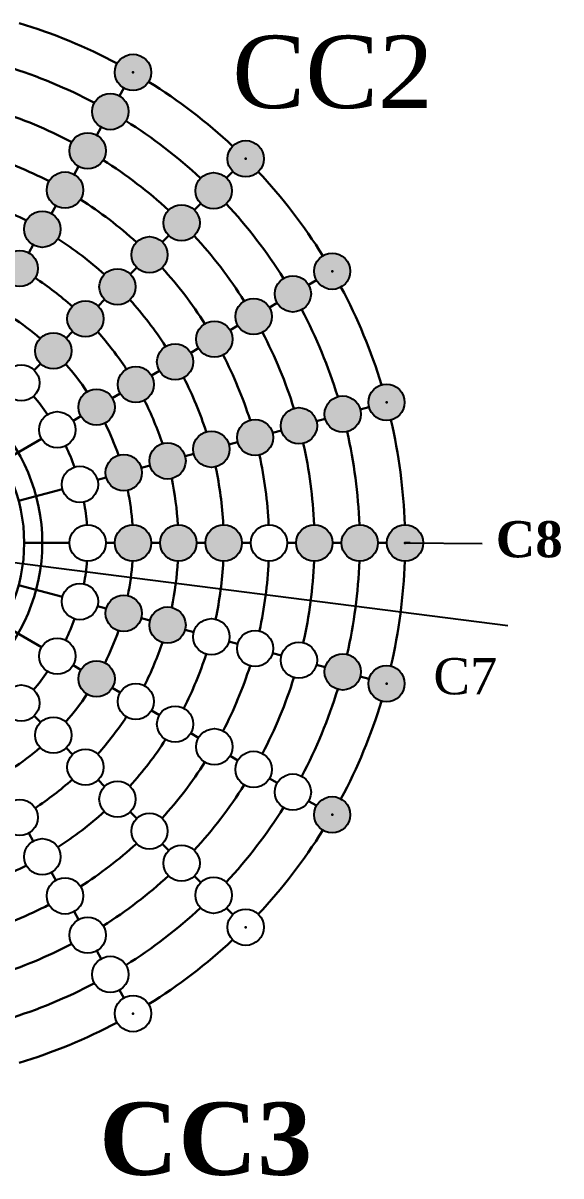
# Model space of a CAD drawing. Header units: inches. Extents: x 53 to 275, y 28 to 179.
# Drawn here: x 259.86 to 274.68, y 142.57 to 174.39 of the extents above; entities that cross this region are included whole.
import ezdxf

# ---------------------------------------------------------------- set-up
doc = ezdxf.new("R2010")
doc.units = ezdxf.units.IN
doc.header["$MEASUREMENT"] = 0

msp = doc.modelspace()

# ---------------------------------------------------------------- hatches: boundary and pattern name
h = msp.add_hatch(color=4)
h.set_gradient(color1=(242, 238, 13), color2=(243, 240, 32), one_color=1, tint=0.54)
h.paths.add_polyline_path([(255.886, 171.289, 1), (254.886, 171.289, 1)])
h.paths.add_polyline_path([(259.122, 172.113, 1), (258.122, 172.113, 1)])
h.paths.add_polyline_path([(263.386, 173.029, 1), (262.386, 173.029, 1)])
h.paths.add_polyline_path([(258.151, 168.49, 1), (257.151, 168.49, 1)])
h.paths.add_polyline_path([(259.636, 166.534, 1), (258.636, 166.534, 1)])
h.paths.add_polyline_path([(262.761, 171.946, 1), (261.761, 171.946, 1)])
h.paths.add_polyline_path([(262.136, 170.864, 1), (261.136, 170.864, 1)])
h.paths.add_polyline_path([(261.511, 169.781, 1), (260.511, 169.781, 1)])
h.paths.add_polyline_path([(260.886, 168.699, 1), (259.886, 168.699, 1)])
h.paths.add_polyline_path([(260.261, 167.616, 1), (259.261, 167.616, 1)])
h.paths.add_polyline_path([(258.475, 169.698, 1), (257.475, 169.698, 1)])
h.paths.add_polyline_path([(258.798, 170.905, 1), (257.798, 170.905, 1)])
h = msp.add_hatch(color=256)
h.set_gradient(color1=(214, 0, 214), color2=(250, 0, 250), one_color=1, tint=0.49)
h.paths.add_polyline_path([(255.886, 171.289, 1), (254.886, 171.289, 1)])
h.paths.add_polyline_path([(263.386, 173.029, 1), (262.386, 173.029, 1)])
h.paths.add_polyline_path([(266.493, 170.645, 1), (265.493, 170.645, 1)])
h.paths.add_polyline_path([(268.877, 167.539, 1), (267.877, 167.539, 1)])
h.paths.add_polyline_path([(262.761, 171.946, 1), (261.761, 171.946, 1)])
h.paths.add_polyline_path([(265.609, 169.761, 1), (264.609, 169.761, 1)])
h.paths.add_polyline_path([(267.794, 166.914, 1), (266.794, 166.914, 1)])
h.paths.add_polyline_path([(259.122, 172.113, 1), (258.122, 172.113, 1)])
h.paths.add_polyline_path([(262.136, 170.864, 1), (261.136, 170.864, 1)])
h.paths.add_polyline_path([(264.725, 168.877, 1), (263.725, 168.877, 1)])
h.paths.add_polyline_path([(266.712, 166.289, 1), (265.712, 166.289, 1)])
h.paths.add_polyline_path([(258.798, 170.905, 1), (257.798, 170.905, 1)])
h.paths.add_polyline_path([(261.511, 169.781, 1), (260.511, 169.781, 1)])
h.paths.add_polyline_path([(263.841, 167.994, 1), (262.841, 167.994, 1)])
h.paths.add_polyline_path([(265.629, 165.664, 1), (264.629, 165.664, 1)])
h.paths.add_polyline_path([(258.475, 169.698, 1), (257.475, 169.698, 1)])
h.paths.add_polyline_path([(260.886, 168.699, 1), (259.886, 168.699, 1)])
h.paths.add_polyline_path([(262.957, 167.11, 1), (261.957, 167.11, 1)])
h.paths.add_polyline_path([(258.151, 168.49, 1), (257.151, 168.49, 1)])
h.paths.add_polyline_path([(260.261, 167.616, 1), (259.261, 167.616, 1)])
h.paths.add_polyline_path([(262.074, 166.226, 1), (261.074, 166.226, 1)])
h.paths.add_polyline_path([(259.636, 166.534, 1), (258.636, 166.534, 1)])
h.paths.add_polyline_path([(262.382, 163.789, 1), (261.382, 163.789, 1)])
h.paths.add_polyline_path([(263.464, 164.414, 1), (262.464, 164.414, 1)])
h.paths.add_polyline_path([(264.547, 165.039, 1), (263.547, 165.039, 1)])
h.paths.add_polyline_path([(263.131, 161.98, 1), (262.131, 161.98, 1)])
h.paths.add_polyline_path([(261.19, 165.342, 1), (260.19, 165.342, 1)])
h.paths.add_polyline_path([(264.338, 162.303, 1), (263.338, 162.303, 1)])
h.paths.add_polyline_path([(265.546, 162.627, 1), (264.546, 162.627, 1)])
h.paths.add_polyline_path([(266.753, 162.95, 1), (265.753, 162.95, 1)])
h.paths.add_polyline_path([(267.961, 163.274, 1), (266.961, 163.274, 1)])
h.paths.add_polyline_path([(269.168, 163.597, 1), (268.168, 163.597, 1)])
h.paths.add_polyline_path([(270.375, 163.921, 1), (269.375, 163.921, 1)])
h.paths.add_polyline_path([(270.886, 160.039, 1), (269.886, 160.039, 1)])
h.paths.add_polyline_path([(269.636, 160.039, 1), (268.636, 160.039, 1)])
h.paths.add_polyline_path([(268.386, 160.039, 1), (267.386, 160.039, 1)])
h.paths.add_polyline_path([(265.886, 160.039, 1), (264.886, 160.039, 1)])
h.paths.add_polyline_path([(264.636, 160.039, 1), (263.636, 160.039, 1)])
h.paths.add_polyline_path([(263.386, 160.039, 1), (262.386, 160.039, 1)])
h.paths.add_polyline_path([(263.131, 158.097, 1), (262.131, 158.097, 1)])
h.paths.add_polyline_path([(264.338, 157.774, 1), (263.338, 157.774, 1)])
h.paths.add_polyline_path([(262.382, 156.289, 1), (261.382, 156.289, 1)])
h.paths.add_polyline_path([(269.168, 156.48, 1), (268.168, 156.48, 1)])
h.paths.add_polyline_path([(270.375, 156.156, 1), (269.375, 156.156, 1)])
h = msp.add_hatch(color=256)
h.set_gradient(color1=(255, 255, 0), color2=(250, 250, 0), one_color=1, tint=0.49)
h.paths.add_polyline_path([(254.886, 171.289, 1), (255.886, 171.289, 1)])
h.paths.add_polyline_path([(259.122, 172.113, 1), (258.122, 172.113, 1)])
h.paths.add_polyline_path([(258.798, 170.905, 1), (257.798, 170.905, 1)])
h.paths.add_polyline_path([(258.475, 169.698, 1), (257.475, 169.698, 1)])
h.paths.add_polyline_path([(258.151, 168.49, 1), (257.151, 168.49, 1)])
h.paths.add_polyline_path([(259.636, 166.534, 1), (258.636, 166.534, 1)])
h.paths.add_polyline_path([(260.261, 167.616, 1), (259.261, 167.616, 1)])
h.paths.add_polyline_path([(259.886, 168.699, 1), (260.886, 168.699, 1)])
h.paths.add_polyline_path([(261.511, 169.781, 1), (260.511, 169.781, 1)])
h.paths.add_polyline_path([(262.136, 170.864, 1), (261.136, 170.864, 1)])
h.paths.add_polyline_path([(261.761, 171.946, 1), (262.761, 171.946, 1)])
h.paths.add_polyline_path([(262.386, 173.029, 1), (263.386, 173.029, 1)])
h.paths.add_polyline_path([(261.074, 166.226, 1), (262.074, 166.226, 1)])
h.paths.add_polyline_path([(261.957, 167.11, 1), (262.957, 167.11, 1)])
h.paths.add_polyline_path([(263.841, 167.994, 1), (262.841, 167.994, 1)])
h.paths.add_polyline_path([(263.725, 168.877, 1), (264.725, 168.877, 1)])
h.paths.add_polyline_path([(264.609, 169.761, 1), (265.609, 169.761, 1)])
h.paths.add_polyline_path([(266.493, 170.645, 1), (265.493, 170.645, 1)])
h.paths.add_polyline_path([(261.19, 165.342, 1), (260.19, 165.342, 1)])
h.paths.add_polyline_path([(261.382, 163.789, 1), (262.382, 163.789, 1)])
h.paths.add_polyline_path([(262.464, 164.414, 1), (263.464, 164.414, 1)])
h.paths.add_polyline_path([(264.547, 165.039, 1), (263.547, 165.039, 1)])
h.paths.add_polyline_path([(265.629, 165.664, 1), (264.629, 165.664, 1)])
h.paths.add_polyline_path([(266.712, 166.289, 1), (265.712, 166.289, 1)])
h.paths.add_polyline_path([(266.794, 166.914, 1), (267.794, 166.914, 1)])
h.paths.add_polyline_path([(268.877, 167.539, 1), (267.877, 167.539, 1)])
h.paths.add_polyline_path([(263.131, 161.98, 1), (262.131, 161.98, 1)])
h.paths.add_polyline_path([(263.338, 162.303, 1), (264.338, 162.303, 1)])
h.paths.add_polyline_path([(264.546, 162.627, 1), (265.546, 162.627, 1)])
h.paths.add_polyline_path([(265.753, 162.95, 1), (266.753, 162.95, 1)])
h.paths.add_polyline_path([(266.961, 163.274, 1), (267.961, 163.274, 1)])
h.paths.add_polyline_path([(268.168, 163.597, 1), (269.168, 163.597, 1)])
h.paths.add_polyline_path([(269.375, 163.921, 1), (270.375, 163.921, 1)])
h.paths.add_polyline_path([(270.886, 160.039, 1), (269.886, 160.039, 1)])
h.paths.add_polyline_path([(268.636, 160.039, 1), (269.636, 160.039, 1)])
h.paths.add_polyline_path([(268.386, 160.039, 1), (267.386, 160.039, 1)])
h.paths.add_polyline_path([(264.886, 160.039, 1), (265.886, 160.039, 1)])
h.paths.add_polyline_path([(264.636, 160.039, 1), (263.636, 160.039, 1)])
h.paths.add_polyline_path([(262.386, 160.039, 1), (263.386, 160.039, 1)])
h.paths.add_polyline_path([(263.131, 158.097, 1), (262.131, 158.097, 1)])
h.paths.add_polyline_path([(264.338, 157.774, 1), (263.338, 157.774, 1)])
h.paths.add_polyline_path([(269.168, 156.48, 1), (268.168, 156.48, 1)])
h.paths.add_polyline_path([(270.375, 156.156, 1), (269.375, 156.156, 1)])
h.paths.add_polyline_path([(261.382, 156.289, 1), (262.382, 156.289, 1)])
h = msp.add_hatch(color=4)
h.set_gradient(color1=(242, 238, 13), color2=(243, 240, 32), one_color=1, tint=0.54)
h.paths.add_polyline_path([(261.19, 165.342, 1), (260.19, 165.342, 1)])
h.paths.add_polyline_path([(262.074, 166.226, 1), (261.074, 166.226, 1)])
h.paths.add_polyline_path([(262.957, 167.11, 1), (261.957, 167.11, 1)])
h.paths.add_polyline_path([(266.493, 170.645, 1), (265.493, 170.645, 1)])
h.paths.add_polyline_path([(265.609, 169.761, 1), (264.609, 169.761, 1)])
h.paths.add_polyline_path([(264.725, 168.877, 1), (263.725, 168.877, 1)])
h.paths.add_polyline_path([(263.841, 167.994, 1), (262.841, 167.994, 1)])
h.paths.add_polyline_path([(262.382, 163.789, 1), (261.382, 163.789, 1)])
h.paths.add_polyline_path([(263.464, 164.414, 1), (262.464, 164.414, 1)])
h.paths.add_polyline_path([(264.547, 165.039, 1), (263.547, 165.039, 1)])
h.paths.add_polyline_path([(265.629, 165.664, 1), (264.629, 165.664, 1)])
h.paths.add_polyline_path([(266.712, 166.289, 1), (265.712, 166.289, 1)])
h.paths.add_polyline_path([(267.794, 166.914, 1), (266.794, 166.914, 1)])
h.paths.add_polyline_path([(268.877, 167.539, 1), (267.877, 167.539, 1)])
h.paths.add_polyline_path([(270.375, 163.921, 1), (269.375, 163.921, 1)])
h.paths.add_polyline_path([(269.168, 163.597, 1), (268.168, 163.597, 1)])
h.paths.add_polyline_path([(267.961, 163.274, 1), (266.961, 163.274, 1)])
h.paths.add_polyline_path([(266.753, 162.95, 1), (265.753, 162.95, 1)])
h.paths.add_polyline_path([(265.546, 162.627, 1), (264.546, 162.627, 1)])
h.paths.add_polyline_path([(264.338, 162.303, 1), (263.338, 162.303, 1)])
h.paths.add_polyline_path([(263.131, 161.98, 1), (262.131, 161.98, 1)])
h.paths.add_polyline_path([(270.886, 160.039, 1), (269.886, 160.039, 1)])
h.paths.add_polyline_path([(269.636, 160.039, 1), (268.636, 160.039, 1)])
h.paths.add_polyline_path([(268.386, 160.039, 1), (267.386, 160.039, 1)])
h.paths.add_polyline_path([(269.168, 156.48, 1), (268.168, 156.48, 1)])
h.paths.add_polyline_path([(270.375, 156.156, 1), (269.375, 156.156, 1)])
h.paths.add_polyline_path([(265.886, 160.039, 1), (264.886, 160.039, 1)])
h.paths.add_polyline_path([(264.636, 160.039, 1), (263.636, 160.039, 1)])
h.paths.add_polyline_path([(263.131, 158.097, 1), (262.131, 158.097, 1)])
h.paths.add_polyline_path([(263.386, 160.039, 1), (262.386, 160.039, 1)])
h = msp.add_hatch(color=256)
h.set_gradient(color1=(214, 0, 214), color2=(250, 0, 250), one_color=1, tint=0.49)
h.paths.add_polyline_path([(261.19, 165.342, 1), (260.19, 165.342, 1)])
h.paths.add_polyline_path([(262.074, 166.226, 1), (261.074, 166.226, 1)])
h.paths.add_polyline_path([(262.957, 167.11, 1), (261.957, 167.11, 1)])
h.paths.add_polyline_path([(263.841, 167.994, 1), (262.841, 167.994, 1)])
h.paths.add_polyline_path([(264.725, 168.877, 1), (263.725, 168.877, 1)])
h.paths.add_polyline_path([(265.609, 169.761, 1), (264.609, 169.761, 1)])
h.paths.add_polyline_path([(266.493, 170.645, 1), (265.493, 170.645, 1)])
h.paths.add_polyline_path([(262.382, 163.789, 1), (261.382, 163.789, 1)])
h.paths.add_polyline_path([(263.464, 164.414, 1), (262.464, 164.414, 1)])
h.paths.add_polyline_path([(264.547, 165.039, 1), (263.547, 165.039, 1)])
h.paths.add_polyline_path([(265.629, 165.664, 1), (264.629, 165.664, 1)])
h.paths.add_polyline_path([(266.712, 166.289, 1), (265.712, 166.289, 1)])
h.paths.add_polyline_path([(267.794, 166.914, 1), (266.794, 166.914, 1)])
h.paths.add_polyline_path([(268.877, 167.539, 1), (267.877, 167.539, 1)])
h.paths.add_polyline_path([(263.131, 161.98, 1), (262.131, 161.98, 1)])
h.paths.add_polyline_path([(264.338, 162.303, 1), (263.338, 162.303, 1)])
h.paths.add_polyline_path([(265.546, 162.627, 1), (264.546, 162.627, 1)])
h.paths.add_polyline_path([(266.753, 162.95, 1), (265.753, 162.95, 1)])
h.paths.add_polyline_path([(267.961, 163.274, 1), (266.961, 163.274, 1)])
h.paths.add_polyline_path([(269.168, 163.597, 1), (268.168, 163.597, 1)])
h.paths.add_polyline_path([(270.375, 163.921, 1), (269.375, 163.921, 1)])
h.paths.add_polyline_path([(263.386, 160.039, 1), (262.386, 160.039, 1)])
h.paths.add_polyline_path([(264.636, 160.039, 1), (263.636, 160.039, 1)])
h.paths.add_polyline_path([(265.886, 160.039, 1), (264.886, 160.039, 1)])
h.paths.add_polyline_path([(268.386, 160.039, 1), (267.386, 160.039, 1)])
h.paths.add_polyline_path([(269.636, 160.039, 1), (268.636, 160.039, 1)])
h.paths.add_polyline_path([(270.886, 160.039, 1), (269.886, 160.039, 1)])
h.paths.add_polyline_path([(270.375, 156.156, 1), (269.375, 156.156, 1)])
h.paths.add_polyline_path([(269.168, 156.48, 1), (268.168, 156.48, 1)])
h.paths.add_polyline_path([(264.338, 157.774, 1), (263.338, 157.774, 1)])
h.paths.add_polyline_path([(263.131, 158.097, 1), (262.131, 158.097, 1)])
h.paths.add_polyline_path([(262.382, 156.289, 1), (261.382, 156.289, 1)])
h = msp.add_hatch(color=256)
h.set_gradient(color1=(255, 255, 0), color2=(250, 250, 0), one_color=1, tint=0.49)
h.paths.add_polyline_path([(261.19, 165.342, 1), (260.19, 165.342, 1)])
h.paths.add_polyline_path([(261.074, 166.226, 1), (262.074, 166.226, 1)])
h.paths.add_polyline_path([(261.957, 167.11, 1), (262.957, 167.11, 1)])
h.paths.add_polyline_path([(262.841, 167.994, 1), (263.841, 167.994, 1)])
h.paths.add_polyline_path([(264.725, 168.877, 1), (263.725, 168.877, 1)])
h.paths.add_polyline_path([(265.609, 169.761, 1), (264.609, 169.761, 1)])
h.paths.add_polyline_path([(266.493, 170.645, 1), (265.493, 170.645, 1)])
h.paths.add_polyline_path([(262.382, 163.789, 1), (261.382, 163.789, 1)])
h.paths.add_polyline_path([(263.464, 164.414, 1), (262.464, 164.414, 1)])
h.paths.add_polyline_path([(263.547, 165.039, 1), (264.547, 165.039, 1)])
h.paths.add_polyline_path([(265.629, 165.664, 1), (264.629, 165.664, 1)])
h.paths.add_polyline_path([(265.712, 166.289, 1), (266.712, 166.289, 1)])
h.paths.add_polyline_path([(267.794, 166.914, 1), (266.794, 166.914, 1)])
h.paths.add_polyline_path([(268.877, 167.539, 1), (267.877, 167.539, 1)])
h = msp.add_hatch(color=256)
h.set_gradient(color1=(255, 255, 0), color2=(250, 250, 0), one_color=1, tint=0.49)
h.paths.add_polyline_path([(263.131, 161.98, 1), (262.131, 161.98, 1)])
h.paths.add_polyline_path([(264.338, 162.303, 1), (263.338, 162.303, 1)])
h.paths.add_polyline_path([(265.546, 162.627, 1), (264.546, 162.627, 1)])
h.paths.add_polyline_path([(266.753, 162.95, 1), (265.753, 162.95, 1)])
h.paths.add_polyline_path([(267.961, 163.274, 1), (266.961, 163.274, 1)])
h.paths.add_polyline_path([(268.168, 163.597, 1), (269.168, 163.597, 1)])
h.paths.add_polyline_path([(270.375, 163.921, 1), (269.375, 163.921, 1)])
h = msp.add_hatch(color=256)
h.set_gradient(color1=(255, 255, 0), color2=(250, 250, 0), one_color=1, tint=0.49)
h.paths.add_polyline_path([(263.386, 160.039, 1), (262.386, 160.039, 1)])
h.paths.add_polyline_path([(264.636, 160.039, 1), (263.636, 160.039, 1)])
h.paths.add_polyline_path([(264.886, 160.039, 1), (265.886, 160.039, 1)])
h.paths.add_polyline_path([(267.386, 160.039, 1), (268.386, 160.039, 1)])
h.paths.add_polyline_path([(268.636, 160.039, 1), (269.636, 160.039, 1)])
h.paths.add_polyline_path([(269.886, 160.039, 1), (270.886, 160.039, 1)])
h = msp.add_hatch(color=256)
h.set_gradient(color1=(255, 255, 0), color2=(250, 250, 0), one_color=1, tint=0.49)
h.paths.add_polyline_path([(262.131, 158.097, 1), (263.131, 158.097, 1)])
h.paths.add_polyline_path([(263.338, 157.774, 1), (264.338, 157.774, 1)])
h.paths.add_polyline_path([(269.168, 156.48, 1), (268.168, 156.48, 1)])
h.paths.add_polyline_path([(269.375, 156.156, 1), (270.375, 156.156, 1)])
h.paths.add_polyline_path([(261.382, 156.289, 1), (262.382, 156.289, 1)])
h = msp.add_hatch(color=4)
h.set_gradient(color1=(242, 238, 13), color2=(243, 240, 32), one_color=1, tint=0.54)
h.paths.add_polyline_path([(268.877, 152.539, 1), (267.877, 152.539, 1)])
h.paths.add_polyline_path([(264.338, 157.774, 1), (263.338, 157.774, 1)])
h.paths.add_polyline_path([(262.382, 156.289, 1), (261.382, 156.289, 1)])
h = msp.add_hatch(color=256)
h.set_gradient(color1=(214, 0, 214), color2=(250, 0, 250), one_color=1, tint=0.49)
h.paths.add_polyline_path([(262.382, 156.289, 1), (261.382, 156.289, 1)])
h.paths.add_polyline_path([(264.338, 157.774, 1), (263.338, 157.774, 1)])
h.paths.add_polyline_path([(268.877, 152.539, 1), (267.877, 152.539, 1)])
h = msp.add_hatch(color=256)
h.set_gradient(color1=(255, 255, 0), color2=(250, 250, 0), one_color=1, tint=0.49)
h.paths.add_polyline_path([(268.877, 152.539, 1), (267.877, 152.539, 1)])

# ---------------------------------------------------------------- linework, layer by layer
at = {"lineweight": 30}
for p, q in [((262.636, 172.596), (262.511, 172.379)), ((262.011, 171.513), (261.886, 171.297)), ((261.386, 170.431), (261.261, 170.214)), ((265.639, 170.292), (265.463, 170.115)), ((260.761, 169.348), (260.636, 169.132)), ((264.756, 169.408), (264.579, 169.231)), ((263.872, 168.524), (263.695, 168.347)), ((260.136, 168.266), (260.011, 168.049)), ((262.988, 167.64), (262.811, 167.463)), ((267.727, 167.164), (267.944, 167.289)), ((262.104, 166.756), (261.927, 166.579)), ((266.645, 166.539), (266.861, 166.664)), ((261.22, 165.872), (261.043, 165.695)), ((265.562, 165.914), (265.779, 166.039)), ((264.48, 165.289), (264.696, 165.414)), ((260.336, 164.988), (260.159, 164.812)), ((263.397, 164.664), (263.614, 164.789)), ((262.315, 164.039), (262.531, 164.164)), ((269.151, 163.727), (269.392, 163.791)), ((261.232, 163.414), (261.449, 163.539)), ((267.943, 163.403), (268.185, 163.468)), ((266.736, 163.08), (266.978, 163.144)), ((259.284, 162.289), (260.366, 162.914)), ((265.529, 162.756), (265.77, 162.821)), ((264.321, 162.433), (264.563, 162.497)), ((263.114, 162.109), (263.355, 162.174)), ((261.906, 161.786), (262.148, 161.85)), ((259.733, 161.203), (260.941, 161.527)), ((259.886, 160.039), (261.136, 160.039)), ((262.136, 160.039), (262.386, 160.039)), ((263.386, 160.039), (263.636, 160.039)), ((264.636, 160.039), (264.886, 160.039)), ((265.886, 160.039), (266.136, 160.039)), ((267.136, 160.039), (267.386, 160.039)), ((268.386, 160.039), (268.636, 160.039)), ((269.636, 160.039), (269.886, 160.039)), ((270.386, 160.039), (270.523, 160.039)), ((260.941, 158.55), (259.733, 158.874)), ((262.148, 158.227), (261.906, 158.292)), ((263.355, 157.903), (263.114, 157.968)), ((260.366, 157.164), (259.284, 157.789)), ((264.563, 157.58), (264.321, 157.644)), ((265.77, 157.256), (265.529, 157.321)), ((266.978, 156.933), (266.736, 156.997)), ((261.449, 156.539), (261.232, 156.664)), ((268.185, 156.609), (267.943, 156.674)), ((269.392, 156.286), (269.151, 156.35)), ((262.531, 155.914), (262.315, 156.039)), ((263.614, 155.289), (263.397, 155.414)), ((260.159, 155.266), (260.336, 155.089)), ((264.696, 154.664), (264.48, 154.789)), ((261.043, 154.382), (261.22, 154.205)), ((265.779, 154.039), (265.562, 154.164)), ((261.927, 153.498), (262.104, 153.321)), ((266.861, 153.414), (266.645, 153.539)), ((267.944, 152.789), (267.727, 152.914)), ((262.811, 152.614), (262.988, 152.437)), ((260.136, 151.811), (260.011, 152.028)), ((263.695, 151.73), (263.872, 151.553)), ((260.761, 150.729), (260.636, 150.945)), ((264.579, 150.846), (264.756, 150.669)), ((265.463, 149.962), (265.639, 149.786)), ((261.386, 149.646), (261.261, 149.863)), ((262.011, 148.564), (261.886, 148.78)), ((262.636, 147.481), (262.511, 147.698))]:
    msp.add_line(p, q, dxfattribs=at)
at = {"color": 1}
msp.add_line((255.386, 160.039), (273.217, 157.757), dxfattribs=at)
at = {"color": 4}
msp.add_line((270.386, 160.039), (272.516, 160.021), dxfattribs=at)
for centre in [(262.886, 173.029), (262.261, 171.946), (261.636, 170.864), (265.993, 170.645), (261.011, 169.781), (265.109, 169.761), (264.225, 168.877), (260.386, 168.699), (263.341, 167.994), (259.761, 167.616), (268.377, 167.539), (262.457, 167.11), (267.294, 166.914), (266.212, 166.289), (261.574, 166.226), (265.129, 165.664), (260.69, 165.342), (264.047, 165.039), (259.806, 164.458), (262.964, 164.414), (261.882, 163.789), (269.875, 163.921), (268.668, 163.597), (260.799, 163.164), (267.461, 163.274), (266.253, 162.95), (265.046, 162.627), (263.838, 162.303), (262.631, 161.98), (261.423, 161.656), (261.636, 160.039), (262.886, 160.039), (264.136, 160.039), (265.386, 160.039), (266.636, 160.039), (267.886, 160.039), (269.136, 160.039), (270.386, 160.039), (261.423, 158.421), (262.631, 158.097), (263.838, 157.774), (265.046, 157.45), (266.253, 157.127), (260.799, 156.914), (267.461, 156.803), (268.668, 156.48), (261.882, 156.289), (269.875, 156.156), (259.806, 155.619), (262.964, 155.664), (264.047, 155.039), (260.69, 154.735), (265.129, 154.414), (261.574, 153.851), (266.212, 153.789), (262.457, 152.968), (267.294, 153.164), (259.761, 152.461), (268.377, 152.539), (263.341, 152.084), (260.386, 151.378), (264.225, 151.2), (261.011, 150.296), (265.109, 150.316), (265.993, 149.432), (261.636, 149.213), (262.261, 148.131), (262.886, 147.048)]:
    msp.add_circle(centre, 0.5, dxfattribs=at)
at = {"lineweight": 30}
for radius in [5, 4.5]:
    msp.add_circle((255.386, 160.039), radius, dxfattribs=at)
for radius, start, end in [(15, 61.9099, 73.0901), (13.75, 62.0836, 72.9164), (15, 46.9099, 58.0901), (12.5, 62.292, 72.708), (13.75, 47.0836, 57.9164), (11.25, 62.5467, 72.4533), (12.5, 47.292, 57.708), (15, 31.9099, 43.0901), (10, 62.8651, 72.1349), (11.25, 47.5467, 57.4533), (13.75, 32.0836, 42.9164), (10, 47.8651, 57.1349), (12.5, 32.292, 42.708), (11.25, 32.5467, 42.4533), (8.75, 48.2745, 56.7255), (15, 16.9099, 28.0901), (10, 32.8651, 42.1349), (13.75, 17.0836, 27.9164), (7.5, 48.8204, 56.1796), (8.75, 33.2745, 41.7255), (12.5, 17.292, 27.708), (11.25, 17.5467, 27.4533), (7.5, 33.8204, 41.1796), (10, 17.8651, 27.1349), (6.25, 34.5849, 40.4151), (8.75, 18.2745, 26.7255), (7.5, 18.8204, 26.1796), (15, 1.9099, 13.0901), (13.75, 2.0836, 12.9164), (6.25, 19.5849, 25.4151), (12.5, 2.292, 12.708), (11.25, 2.5467, 12.4533), (10, 2.8651, 12.1349), (8.75, 3.2745, 11.7255), (7.5, 3.8204, 11.1796), (6.25, 4.5849, 10.4151), (6.25, 349.5849, 355.4151), (7.5, 348.8204, 356.1796), (8.75, 348.2745, 356.7255), (10, 347.8651, 357.1349), (11.25, 347.5467, 357.4533), (12.5, 347.292, 357.708), (13.75, 347.0836, 357.9164), (15, 346.9099, 358.0901), (6.25, 334.5849, 340.4151), (7.5, 333.8204, 341.1796), (8.75, 333.2745, 341.7255), (10, 332.8651, 342.1349), (11.25, 332.5467, 342.4533), (6.25, 319.5849, 325.4151), (12.5, 332.292, 342.708), (13.75, 332.0836, 342.9164), (7.5, 318.8204, 326.1796), (15, 331.9099, 343.0901), (8.75, 318.2745, 326.7255), (7.5, 303.8204, 311.1796), (10, 317.8651, 327.1349), (11.25, 317.5467, 327.4533), (8.75, 303.2745, 311.7255), (12.5, 317.292, 327.708), (10, 302.8651, 312.1349), (13.75, 317.0836, 327.9164), (15, 316.9099, 328.0901), (11.25, 302.5467, 312.4533), (10, 287.8651, 297.1349), (12.5, 302.292, 312.708), (11.25, 287.5467, 297.4533), (13.75, 302.0836, 312.9164), (12.5, 287.292, 297.708), (15, 301.9099, 313.0901), (13.75, 287.0836, 297.9164), (15, 286.9099, 298.0901)]:
    msp.add_arc((255.386, 160.039), radius, start, end, dxfattribs=at)
for p in [(262.886, 173.029), (265.993, 170.645), (268.377, 167.539), (269.875, 163.921), (270.386, 160.039), (269.875, 156.156), (268.377, 152.539), (265.993, 149.432), (262.886, 147.048)]:
    msp.add_point(p, dxfattribs=at)

# ---------------------------------------------------------------- texts
at = {"color": 1, "attachment_point": 1}
for s, insert, char_height, width in [('{\\fTimes New Roman|b0|i0|c0|p18;\\Q1;CC2}', (265.606, 174.044), 2, 6.93401), ('{\\fTimes New Roman|b1|i0|c0|p18;C8}', (272.887, 160.643), 1, 4.35852), ('{\\fTimes New Roman|b0|i0|c0|p18;C7}', (271.168, 156.862), 1, 3.32889), ('{\\fTimes New Roman|b1|i0|c0|p18;CC3}', (261.951, 144.598), 2, 6.67539)]:
    msp.add_mtext(s, dxfattribs=dict(at, insert=insert, char_height=char_height, width=width))

doc.saveas('drawing.dxf')
